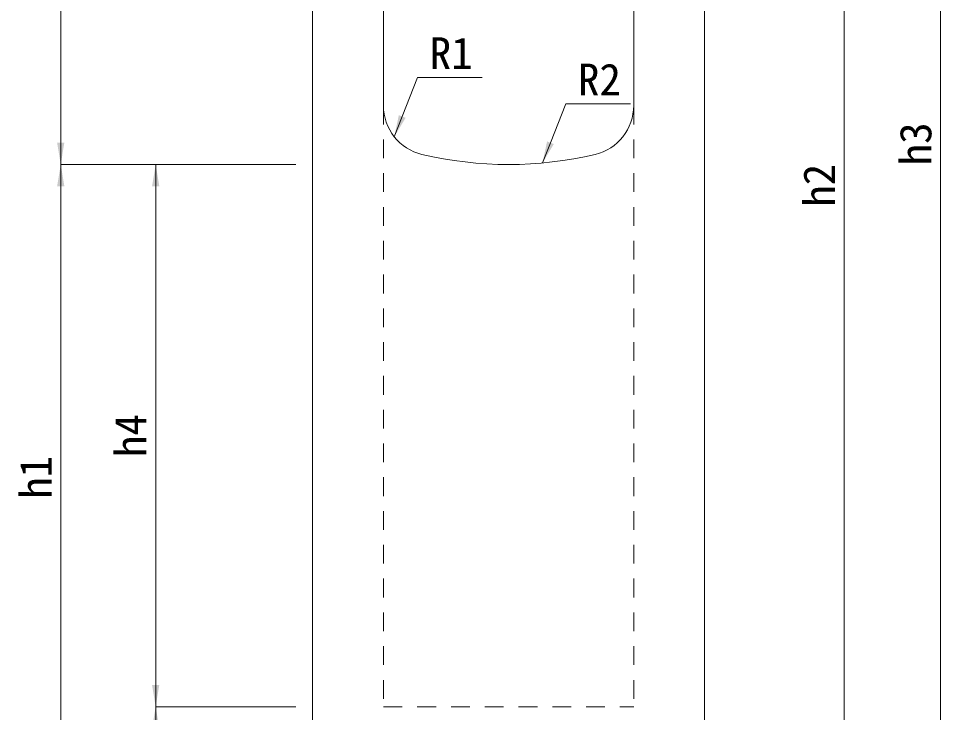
# Model space of a CAD drawing. Units: millimetres, scale not verified. Extents: x 63886 to 97934, y 3628 to 26930.
# Drawn here: x 65676 to 66782, y 6582 to 7414 of the extents above; entities that cross this region are included whole.
import ezdxf
from ezdxf.enums import TextEntityAlignment as Align

# ---------------------------------------------------------------- set-up
doc = ezdxf.new("R2010")
doc.units = ezdxf.units.MM
doc.header["$LTSCALE"] = 30
doc.linetypes.add('USER1', pattern=[1.35, 0.75, -0.6])
for name, color, linetype, lineweight in [('寸法線', 7, 'Continuous', 9), ('引出線', 4, 'Continuous', 9), ('本体', 2, 'Continuous', 5)]:
    doc.layers.add(name, color=color, linetype=linetype, lineweight=lineweight)
doc.styles.add('ＭＳ ゴシック', font='')
doc.styles.get('ＭＳ ゴシック').set_extended_font_data('MS Gothic')

# ---------------------------------------------------------------- blocks, each defined once
blk = doc.blocks.new('filled_arrow')
at = {"color": 0, "linetype": 'Continuous', "lineweight": -2}
blk.add_solid([(7.5, 1.25), (0, 0), (7.5, -1.25)], dxfattribs=at)

msp = doc.modelspace()

# ---------------------------------------------------------------- linework, layer by layer
at = {"layer": '寸法線'}
for p, q in [((66781.92, 8038.27), (66781.92, 6488.97)), ((65727, 7938.97), (65727, 7238.96)), ((66666.34, 7938.97), (66666.34, 6488.97)), ((66008.97, 7238.96), (65727, 7238.96)), ((65727, 7238.96), (65727, 6488.97)), ((66008.97, 7238.96), (65727, 7238.96)), ((65840.84, 6588.97), (65840.84, 7238.96)), ((65988.97, 7238.96), (65840.84, 7238.96)), ((66008.97, 6588.97), (65840.84, 6588.97)), ((65840.84, 6488.97), (65840.84, 6588.97)), ((66008.97, 6588.97), (65840.84, 6588.97))]:
    msp.add_line(p, q, dxfattribs=at)
at = {"layer": '引出線'}
for points in [[(66126.91, 7272.28), (66136.46, 7296.46), (66154.89, 7343.16), (66232.44, 7343.16)], [(66304.64, 7240.8), (66314.19, 7264.99), (66332.63, 7311.68), (66410.18, 7311.68)]]:
    msp.add_lwpolyline(points, dxfattribs=at)
at = {"layer": '本体', "lineweight": 20}
for p, q in [((66028.97, 7938.97), (66028.97, 6488.97)), ((66113.97, 7309.49), (66113.97, 7938.97)), ((66413.97, 7309.49), (66413.97, 7938.97)), ((66498.97, 6488.97), (66498.97, 7938.97))]:
    msp.add_line(p, q, dxfattribs=at)
at = {"layer": '本体', "linetype": 'USER1', "lineweight": 9}
for p, q in [((66113.97, 7309.49), (66113.97, 6588.97)), ((66413.97, 7309.49), (66413.97, 6588.97)), ((66113.97, 6588.97), (66413.97, 6588.97))]:
    msp.add_line(p, q, dxfattribs=at)
at = {"layer": '本体', "lineweight": 20}
for centre, radius, start, end in [((66173.97, 7309.49), 60, 180, 256.65776), ((66353.97, 7309.49), 60, 283.34229, 0), ((66263.97, 7688.96), 450, 256.65776, 283.34229)]:
    msp.add_arc(centre, radius, start, end, dxfattribs=at)

# ---------------------------------------------------------------- block references
at = {"layer": '寸法線', "xscale": 3.47, "yscale": 3.47}
for p, rotation in [((65727, 7238.96), 90), ((65727, 7238.96), 270), ((65840.84, 7238.96), 270), ((65840.84, 6588.97), 90), ((65840.84, 6588.97), 270)]:
    msp.add_blockref('filled_arrow', p, dxfattribs=dict(at, rotation=rotation))
at = {"layer": '引出線', "xscale": 3.47, "yscale": 3.47, "rotation": 68.5}
for p in [(66126.91, 7272.28), (66304.64, 7240.8)]:
    msp.add_blockref('filled_arrow', p, dxfattribs=at)

# ---------------------------------------------------------------- texts
at = {"layer": '寸法線', "style": 'ＭＳ ゴシック'}
for s, p in [('h3', (66751.92, 7263.62)), ('h2', (66636.34, 7213.97)), ('h4', (65810.84, 6913.96)), ('h1', (65697, 6863.96))]:
    msp.add_text(s, height=37.98, rotation=90, dxfattribs=at).set_placement(p, align=Align.MIDDLE_CENTER)
at = {"layer": '引出線', "style": 'ＭＳ ゴシック'}
for s, p in [('R1', (66195.18, 7372.4)), ('R2', (66372.91, 7340.92))]:
    msp.add_text(s, height=37.98, dxfattribs=at).set_placement(p, align=Align.MIDDLE_CENTER)

doc.saveas('drawing.dxf')
